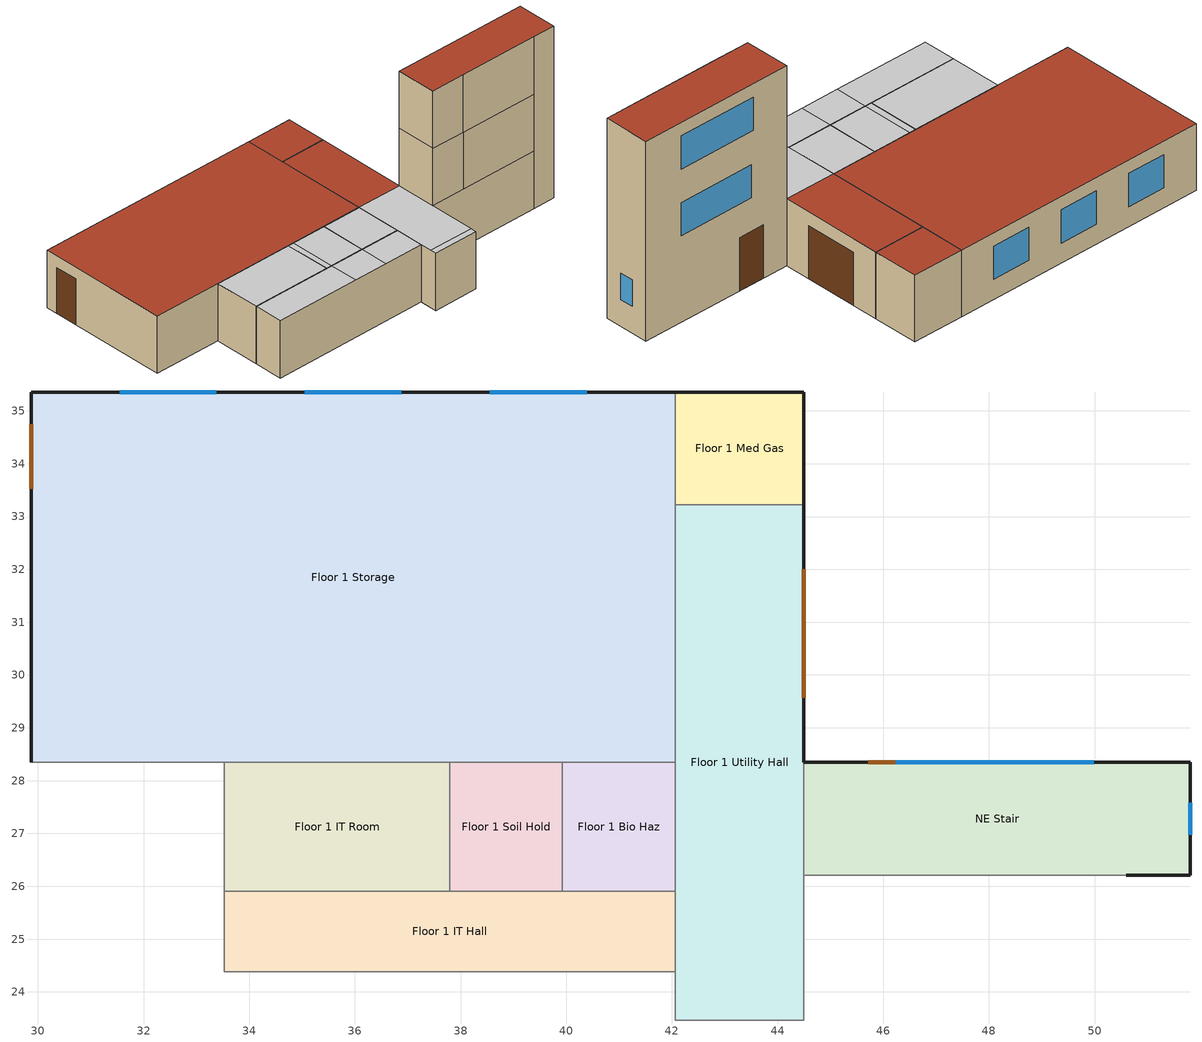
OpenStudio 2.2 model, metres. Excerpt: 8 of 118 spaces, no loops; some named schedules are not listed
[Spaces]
Floor 1 IT Hall
 floor ground: 42.06,25.91 42.06,24.38 33.53,24.38 33.53,25.91 z0
 wall to Floor 1 Utility Hall: 42.06,24.38 42.06,25.91 z0:3.05
 wall to Floor 1 IT Room: 37.8,25.91 33.53,25.91 z0:3.05
 wall to Floor 1 Operating Room 3: 33.53,24.38 42.06,24.38 z0:3.05
 wall to Floor 1 Soil Hold: 39.93,25.91 37.8,25.91 z0:3.05
 wall to Floor 1 Lounge: 33.53,25.91 33.53,24.38 z0:3.05
 wall to Floor 1 Bio Haz: 42.06,25.91 39.93,25.91 z0:3.05
 ceiling to Floor 2 Exam Hall 4: 39.93,24.38 39.93,25.91 38.1,25.91 38.1,24.38 z3.05
 ceiling to Floor 2 Exam 6: 42.06,24.38 42.06,25.91 39.93,25.91 39.93,24.38 z3.05
 ceiling to Floor 2 Exam 7: 38.1,24.38 38.1,25.91 33.53,25.91 33.53,24.38 z3.05
NE Stair
 floor ground: 51.82,28.35 51.82,26.21 44.5,26.21 44.5,28.35 z0
 wall outside: 50.6,26.21 51.82,26.21 51.82,28.35 44.5,28.35 z0:9.14
 wall to Floor 1 Utility Room: 44.5,26.21 50.6,26.21 z0:3.05
 wall to Floor 2 Exam 6: 44.5,28.35 44.5,26.21 z3.05:6.1
 wall to Floor 3 Mechanical: 46.33,26.21 50.6,26.21 z6.1:9.14
 wall to Floor 3 Mechanical Hall: 44.5,26.21 46.33,26.21 z6.1:9.14
 wall to Floor 3 Lounge: 44.5,28.35 44.5,26.21 z6.1:9.14
 wall to Floor 2 Office Hall: 44.5,26.21 46.33,26.21 z3.05:6.1
 wall to Floor 2 Exam 5: 46.33,26.21 50.6,26.21 z3.05:6.1
 wall to Floor 1 Utility Hall: 44.5,28.35 44.5,26.21 z0:3.05
 window: 49.99,28.35 46.33,28.35 z3.96:5.49; 49.99,28.35 46.24,28.35 z7.01:8.53; 51.82,26.97 51.82,27.58 z1.22:2.44
 door: 46.94,28.35 45.72,28.35 z0:2.44
 roof outside: 51.82,26.21 51.82,28.35 44.5,28.35 44.5,26.21 z9.14
Floor 1 Storage
 floor ground: 42.06,35.36 42.06,28.35 29.87,28.35 29.87,35.36 z0
 wall outside: 42.06,35.36 29.87,35.36 29.87,28.35 z0:3.05
 wall to Floor 1 Soil Hold: 37.8,28.35 39.93,28.35 z0:3.05
 wall to Floor 1 Lounge: 29.87,28.35 33.53,28.35 z0:3.05
 wall to Floor 1 Med Gas: 42.06,33.22 42.06,35.36 z0:3.05
 wall to Floor 1 Bio Haz: 39.93,28.35 42.06,28.35 z0:3.05
 wall to Floor 1 IT Room: 33.53,28.35 37.8,28.35 z0:3.05
 wall to Floor 1 Utility Hall: 42.06,28.35 42.06,33.22 z0:3.05
 window: 40.39,35.36 38.56,35.36 / 33.38,35.36 31.55,35.36 / 36.88,35.36 35.05,35.36 z0.91:2.44
 door: 29.87,34.75 29.87,33.53 z0:2.44
 roof outside: 42.06,28.35 42.06,35.36 29.87,35.36 29.87,28.35 z3.05
Floor 1 Soil Hold
 floor ground: 39.93,28.35 39.93,25.91 37.8,25.91 37.8,28.35 z0
 wall to Floor 1 IT Room: 37.8,28.35 37.8,25.91 z0:3.05
 wall to Floor 1 Bio Haz: 39.93,25.91 39.93,28.35 z0:3.05
 ceiling to Floor 2 Exam Hall 4: 39.93,25.91 39.93,28.35 38.1,28.35 38.1,25.91 z3.05
 ceiling to Floor 2 Exam 7: 38.1,25.91 38.1,28.35 37.8,28.35 37.8,25.91 z3.05
Floor 1 Bio Haz
 floor ground: 42.06,28.35 42.06,25.91 39.93,25.91 39.93,28.35 z0
 wall to Floor 1 Utility Hall: 42.06,25.91 42.06,28.35 z0:3.05
 ceiling to Floor 2 Exam 6: 42.06,25.91 42.06,28.35 39.93,28.35 39.93,25.91 z3.05
Floor 1 Med Gas
 floor ground: 44.5,35.36 44.5,33.22 42.06,33.22 42.06,35.36 z0
 wall outside: 44.5,33.22 44.5,35.36 42.06,35.36 z0:3.05
 wall to Floor 1 Utility Hall: 42.06,33.22 44.5,33.22 z0:3.05
 roof outside: 44.5,33.22 44.5,35.36 42.06,35.36 42.06,33.22 z3.05
Floor 1 Utility Hall
 floor ground: 44.5,33.22 44.5,23.47 42.06,23.47 42.06,33.22 z0
 wall outside: 44.5,28.35 44.5,33.22 z0:3.05
 wall to Floor 1 Operating Room 3: 42.06,24.38 42.06,23.47 z0:3.05
 wall to Floor 1 Sterile Hall: 42.06,23.47 44.5,23.47 z0:3.05
 wall to Floor 1 Utility Room: 44.5,23.47 44.5,26.21 z0:3.05
 door: 44.5,29.57 44.5,32 z0:2.44
 ceiling to Floor 2 Storage 2: 44.5,23.47 44.5,23.77 42.06,23.77 42.06,23.47 z3.05
 ceiling to Floor 2 Exam 6: 44.5,23.77 44.5,28.35 42.06,28.35 42.06,23.77 z3.05
 roof outside: 44.5,28.35 44.5,33.22 42.06,33.22 42.06,28.35 z3.05
Floor 1 IT Room
 floor ground: 37.8,28.35 37.8,25.91 33.53,25.91 33.53,28.35 z0
 wall to Floor 1 Lounge: 33.53,28.35 33.53,25.91 z0:3.05
 ceiling to Floor 2 Exam 7: 37.8,25.91 37.8,28.35 33.53,28.35 33.53,25.91 z3.05
[Site]
Miami Intl Ap_FL_USA: Latitude {deg}=25.82; Longitude {deg}=-80.3; Time Zone {hr}=-5; Elevation {m}=11; Terrain=City
[Building]
-Outpatient-ASHRAE 169-2006-1A created: 2017-11-09 21:39:34 +0000: North Axis {deg}=0; Default Construction Set=90.1-2013 - Outpatient - ASHRAE 169-2006-1A; Standards Number of Stories=3; Standards Number of Above Ground Stories=0; Standards Building Type=Outpatient
[Site:WaterMainsTemperature]
Calculation Method=Correlation; Annual Average Outdoor Air Temperature {C}=24.4917; Maximum Difference In Monthly Average Outdoor Air Temperatures {deltaC}=8.7
[SizingPeriod:DesignDay] Barometric Pressure {Pa}=101193; Sky Clearness=0; Rain Indicator=0; Snow Indicator=0; Day of Month=21; Daylight Saving Time Indicator=0; Humidity Indicating Type=Wetbulb; Dry-Bulb Temperature Range Modifier Type=DefaultMultipliers
Name | Maximum Dry-Bulb Temperature {C} | Daily Dry-Bulb Temperature Range {deltaC} | Humidity Indicating Conditions at Maximum Dry-Bulb | Wind Speed {m/s} | Wind Direction {deg} | Month | Day Type | Solar Model Indicator | ASHRAE Taub | ASHRAE Taud
Miami Intl Ap Ann Clg .4% Condns DB=>MWB | 33.2 | 6.7 | 25.3 | 4.5 | 140 | 7 | SummerDesignDay | ASHRAETau | 0.528 | 1.905
Miami Intl Ap Ann Htg 99.6% Condns DB | 8.7 | 0 | 8.7 | 3.8 | 340 | 1 | WinterDesignDay | ASHRAEClearSky
[Site:GroundTemperature:BuildingSurface]
20.96, 20.96, 20.99, 21.06, 21.1, 21.99, 22.14, 22.18, 22.17, 21.28, 21.11, 21.01
[ClimateZones]
Climate Zone Value 1=1A
[Material:NoMass] Thermal Absorptance=0.9; Solar Absorptance=0.7
Name | Roughness | Thermal Resistance {m2-K/W} | Visible Absorptance
CP02 CARPET PAD | VeryRough | 0.21648 | 0.8
Typical Insulation R-0.54 | Smooth | 0.0945033 | 0.7
Typical Carpet Pad | Smooth | 0.21648 | 0.8
Typical Insulation R-5.89 | Smooth | 1.03652 | 0.7
Typical Insulation R-19.72 | Smooth | 3.4722 | 0.7
Typical Insulation R-0.58 | Smooth | 0.101875 | 0.7
Typical Insulation | Smooth | 0.0282222 | 0.7
[Material]
Name | Roughness | Thickness {m} | Conductivity {W/m-K} | Density {kg/m3} | Specific Heat {J/kg-K} | Thermal Absorptance | Solar Absorptance | Visible Absorptance
100mm Normalweight concrete floor | MediumSmooth | 0.1016 | 2.31 | 2322 | 832
G01 13mm gypsum board | Smooth | 0.0127 | 0.16 | 800 | 1090 | 0.9 | 0.7 | 0.5
4 in. Normalweight Concrete Floor | MediumRough | 0.1016 | 2.31 | 2322 | 832 | 0.9 | 0.7 | 0.7
25mm Stucco | Smooth | 0.0254 | 0.72 | 1856 | 840 | 0.9 | 0.7 | 0.7
5/8 in. Gypsum Board | MediumSmooth | 0.0159 | 0.16 | 800 | 1090 | 0.9 | 0.7 | 0.7
Roof Membrane - Highly Reflective | VeryRough | 0.0095 | 0.16 | 1121.29 | 1460 | 0.75 | 0.45 | 0.7
Metal Roof Surface; F08 Metal surface | Smooth | 0.0008 | 45.28 | 7824 | 500 | 0.9 | 0.7 | 0.7
8 in. Normalweight Concrete Floor | MediumRough | 0.2032 | 2.31 | 2322 | 832 | 0.9 | 0.7 | 0.7
8 in. Concrete Block Basement Wall | MediumRough | 0.2032 | 1.326 | 1842 | 912 | 0.9 | 0.7 | 0.7
G05 25mm wood | MediumSmooth | 0.0254 | 0.15 | 608 | 1630 | 0.9 | 0.5 | 0.5
Std Wood 6inch | MediumSmooth | 0.15 | 0.12 | 540 | 1210 | 0.9 | 0.7 | 0.7
[Construction]
Typical Insulated Exterior Mass Floor R-3.11: Typical Insulation R-0.54, 4 in. Normalweight Concrete Floor, Typical Carpet Pad
Typical Insulated Steel Framed Exterior Wall R-8.06: 25mm Stucco, 5/8 in. Gypsum Board, Typical Insulation R-5.89, 5/8 in. Gypsum Board
Typical IEAD Roof - Highly Reflective R-20.83: Roof Membrane - Highly Reflective, Typical Insulation R-19.72, Metal Roof Surface
Typical Interior Floor: 100mm Normalweight concrete floor, CP02 CARPET PAD
Typical Interior Wall: G01 13mm gypsum board, G01 13mm gypsum board
Typical Interior Ceiling: CP02 CARPET PAD, 100mm Normalweight concrete floor
Typical Insulated Carpeted 8in Slab Floor: 8 in. Normalweight Concrete Floor, Typical Carpet Pad
Typical Insulated Basement Mass Wall: 8 in. Concrete Block Basement Wall
U 0.60 SHGC 0.25 Dbl 2.5mm air: Glass_2175_LayerAvg, Gap_1_W_0_0025, Glass_2022F_LayerAvg
Typical Insulated Metal Door R-1.43: F08 Metal surface, Typical Insulation R-0.58
Typical Overhead Door: Typical Insulation
U 0.75 SHGC 0.35 Simple Glazing Skylight: U 0.75 SHGC 0.35 Simple Glazing
Typical Interior Window: Clear 3mm
Typical Interior Door; Typical Interior Partition: G05 25mm wood
InteriorFurnishings: Std Wood 6inch
[DefaultConstructionSet]
90.1-2013 - Outpatient - ASHRAE 169-2006-1A: Default Exterior Surface Constructions=Default Surface Constructions 1; Default Interior Surface Constructions=Default Surface Constructions 2; Default Ground Contact Surface Constructions=Default Surface Constructions 3; Default Exterior SubSurface Constructions=Default Sub Surface Constructions 1; Default Interior SubSurface Constructions=Default Sub Surface Constructions 2; Interior Partition Construction=Typical Interior Partition
[DefaultSurfaceConstructions]
Name | Floor Construction | Wall Construction | Roof Ceiling Construction
Default Surface Constructions 1 | Typical Insulated Exterior Mass Floor R-3.11 | Typical Insulated Steel Framed Exterior Wall R-8.06 | Typical IEAD Roof - Highly Reflective R-20.83
Default Surface Constructions 2 | Typical Interior Floor | Typical Interior Wall | Typical Interior Ceiling
Default Surface Constructions 3 | Typical Insulated Carpeted 8in Slab Floor | Typical Insulated Basement Mass Wall
[DefaultSubSurfaceConstructions]
Name | Fixed Window Construction | Operable Window Construction | Door Construction | Overhead Door Construction | Skylight Construction | Tubular Daylight Dome Construction | Tubular Daylight Diffuser Construction
Default Sub Surface Constructions 1 | U 0.60 SHGC 0.25 Dbl 2.5mm air | U 0.60 SHGC 0.25 Dbl 2.5mm air | Typical Insulated Metal Door R-1.43 | Typical Overhead Door | U 0.75 SHGC 0.35 Simple Glazing Skylight | Typical Interior Window | Typical Interior Window
Default Sub Surface Constructions 2 | Typical Interior Window | Typical Interior Window | Typical Interior Door
[WindowMaterial:Glazing] Optical Data Type=SpectralAverage; Infrared Transmittance at Normal Incidence=0; Back Side Infrared Hemispherical Emissivity=0.84; Dirt Correction Factor for Solar and Visible Transmittance=1; Solar Diffusing=No
Name | Thickness {m} | Solar Transmittance at Normal Incidence | Front Side Solar Reflectance at Normal Incidence | Back Side Solar Reflectance at Normal Incidence | Visible Transmittance at Normal Incidence | Front Side Visible Reflectance at Normal Incidence | Back Side Visible Reflectance at Normal Incidence | Front Side Infrared Hemispherical Emissivity | Conductivity {W/m-K}
Glass_2175_LayerAvg | 0.0086 | 0.167758 | 0.217606 | 0.437978 | 0.416044 | 0.078729 | 0.10654 | 0.84 | 1
Glass_2022F_LayerAvg | 0.0039 | 0.355897 | 0.394095 | 0.265645 | 0.677694 | 0.042734 | 0.05547 | 0.046 | 1
Clear 3mm | 0.003 | 0.837 | 0.075 | 0.075 | 0.898 | 0.081 | 0.081 | 0.84 | 0.9
[WindowMaterial:Gas]
Gap_1_W_0_0025: Gas Type=Air; Thickness {m}=0.0025
[WindowMaterial:SimpleGlazingSystem]
U 0.75 SHGC 0.35 Simple Glazing: U-Factor {W/m2-K}=4.2587; Solar Heat Gain Coefficient=0.35; Visible Transmittance=0.23
[Space] Building Story=Building Story 1; Part of Total Floor Area=Yes
Name | Space Type | Thermal Zone
Floor 1 IT Hall | Outpatient Hall | Floor 1 IT Hall ZN
NE Stair | Outpatient Stair | NE Stair ZN
Floor 1 Storage | Outpatient Janitor | Floor 1 Storage ZN
Floor 1 Soil Hold | Outpatient Soil Work | Floor 1 Soil Hold ZN
Floor 1 Bio Haz | Outpatient BioHazard | Floor 1 Bio Haz ZN
Floor 1 Utility Hall | Outpatient Hall_infil | Floor 1 Utility Hall ZN
Floor 1 IT Room | Outpatient IT_Room | Floor 1 IT Room ZN
Floor 1 Med Gas | Outpatient MedGas | Floor 1 Med Gas ZN
[BuildingStory]
Building Story 1: Nominal Z Coordinate {m}=0
[SpaceType] Standards Building Type=Outpatient
Name | Default Schedule Set | Design Specification Outdoor Air Object | Standards Space Type
Outpatient BioHazard | Outpatient BioHazard Schedule Set | Outpatient BioHazard Ventilation | BioHazard
Outpatient Hall | Outpatient Hall Schedule Set | Outpatient Hall Ventilation | Hall
Outpatient Hall_infil | Outpatient Hall_infil Schedule Set | Outpatient Hall_infil Ventilation | Hall_infil
Outpatient IT_Room | Outpatient IT_Room Schedule Set | Outpatient IT_Room Ventilation | IT_Room
Outpatient Janitor | Outpatient Janitor Schedule Set | Outpatient Janitor Ventilation | Janitor
Outpatient MedGas | Outpatient MedGas Schedule Set | Outpatient MedGas Ventilation | MedGas
Outpatient Soil Work | Outpatient Soil Work Schedule Set | Outpatient Soil Work Ventilation | Soil Work
Outpatient Stair | Outpatient Stair Schedule Set | Outpatient Stair Ventilation | Stair
[People:Definition] Number of People Calculation Method=People/Area; Fraction Radiant=0.3
Name | People per Space Floor Area {person/m2}
Outpatient IT_Room People Definition | 0.0538196
Outpatient Soil Work People Definition | 0.215493
[People] Work Efficiency Schedule=Work Efficiency Schedule; Clothing Insulation Schedule=Clothing Schedule; Air Velocity Schedule=Air Velocity Schedule
Name | People Definition | Space or SpaceType
Outpatient IT_Room People | Outpatient IT_Room People Definition | Outpatient IT_Room
Outpatient Soil Work People | Outpatient Soil Work People Definition | Outpatient Soil Work
[Lights:Definition] Design Level Calculation Method=Watts/Area; Fraction Radiant=0.7; Fraction Visible=0.2
Name | Watts per Space Floor Area {W/m2}
Outpatient BioHazard Lights Definition; Outpatient Janitor Lights Definition; Outpatient MedGas Lights Definition | 6.78126
Outpatient Hall Lights Definition; Outpatient Hall_infil Lights Definition; Outpatient Stair Lights Definition | 8.52502
Outpatient IT_Room Lights Definition | 11.9479
Outpatient Soil Work Lights Definition | 17.8681
[Lights]
Name | Lights Definition | Space or SpaceType
Outpatient BioHazard Lights | Outpatient BioHazard Lights Definition | Outpatient BioHazard
Outpatient Hall Lights | Outpatient Hall Lights Definition | Outpatient Hall
Outpatient Hall_infil Lights | Outpatient Hall_infil Lights Definition | Outpatient Hall_infil
Outpatient IT_Room Lights | Outpatient IT_Room Lights Definition | Outpatient IT_Room
Outpatient Janitor Lights | Outpatient Janitor Lights Definition | Outpatient Janitor
Outpatient MedGas Lights | Outpatient MedGas Lights Definition | Outpatient MedGas
Outpatient Soil Work Lights | Outpatient Soil Work Lights Definition | Outpatient Soil Work
Outpatient Stair Lights | Outpatient Stair Lights Definition | Outpatient Stair
[ElectricEquipment:Definition] Design Level Calculation Method=Watts/Area; Fraction Radiant=0.5
Name | Watts per Space Floor Area {W/m2}
Outpatient BioHazard Elec Equip Definition; Outpatient Janitor Elec Equip Definition; Outpatient MedGas Elec Equip Definition | 1.07639
Outpatient Hall Elec Equip Definition; Outpatient Hall_infil Elec Equip Definition; Outpatient Stair Elec Equip Definition | 4.30556
Outpatient IT_Room Elec Equip Definition | 11.8403
Outpatient Soil Work Elec Equip Definition | 21.5278
[ElectricEquipment]
Name | Electric Equipment Definition | Space or SpaceType
Outpatient BioHazard Elec Equip | Outpatient BioHazard Elec Equip Definition | Outpatient BioHazard
Outpatient Hall Elec Equip | Outpatient Hall Elec Equip Definition | Outpatient Hall
Outpatient Hall_infil Elec Equip | Outpatient Hall_infil Elec Equip Definition | Outpatient Hall_infil
Outpatient IT_Room Elec Equip | Outpatient IT_Room Elec Equip Definition | Outpatient IT_Room
Outpatient Janitor Elec Equip | Outpatient Janitor Elec Equip Definition | Outpatient Janitor
Outpatient MedGas Elec Equip | Outpatient MedGas Elec Equip Definition | Outpatient MedGas
Outpatient Soil Work Elec Equip | Outpatient Soil Work Elec Equip Definition | Outpatient Soil Work
Outpatient Stair Elec Equip | Outpatient Stair Elec Equip Definition | Outpatient Stair
[DesignSpecification:OutdoorAir] Outdoor Air Method=Sum
Name | Outdoor Air Flow per Floor Area {m3/s-m2} | Outdoor Air Flow per Person {m3/s-person} | Outdoor Air Flow Rate {m3/s} | Outdoor Air Flow Air Changes per Hour {1/hr}
Outpatient BioHazard Ventilation; Outpatient MedGas Ventilation | 0.0006096
Outpatient Hall Ventilation; Outpatient Hall_infil Ventilation; Outpatient Stair Ventilation | 0.0003048 | 0 | 0 | 0
Outpatient IT_Room Ventilation | 0.0003048 | 0.00235974
Outpatient Janitor Ventilation | 0.0006096 | 0 | 0 | 0
Outpatient Soil Work Ventilation | 0.001524
[DefaultScheduleSet] Number of People Schedule=OutPatientHealthCare BLDG_OCC_SCH; People Activity Level Schedule=OutPatientHealthCare ACTIVITY_SCH; Electric Equipment Schedule=OutPatientHealthCare BLDG_EQUIP_SCH_BASE; Infiltration Schedule=OutPatientHealthCare INFIL_SCH
Name | Lighting Schedule
Outpatient BioHazard Schedule Set; Outpatient IT_Room Schedule Set; Outpatient MedGas Schedule Set | OutPatientHealthCare BLDG_LIGHT_SCH
Outpatient Hall Schedule Set; Outpatient Hall_infil Schedule Set; Outpatient Stair Schedule Set | OutPatientHealthCare BLDG_LIGHT_CORRIDOR_SCH
Outpatient Janitor Schedule Set | OutPatientHealthCare BLDG_LIGHT_STORAGE_SCH_20102013
Outpatient Soil Work Schedule Set | OutPatientHealthCare BLDG_LIGHT_EXAM_SCH
[ThermostatSetpoint:DualSetpoint] Heating Setpoint Temperature Schedule=OutPatientHealthCare HTGSETP_SCH_YES_OPTIMUM
Name | Cooling Setpoint Temperature Schedule
Outpatient BioHazard Thermostat 1; Outpatient Hall Thermostat 1; Outpatient IT_Room Thermostat 1; Outpatient MedGas Thermostat 1; Outpatient Soil Work Thermostat 2; Outpatient Hall_infil Thermostat 2; Outpatient Stair Thermostat 1 | OutPatientHealthCare CLGSETP_SCH_YES_OPTIMUM
Outpatient Janitor Thermostat 3 | OutPatientHealthCare CLGSETP_SCH_NO_SETBACK
[SpaceInfiltration:DesignFlowRate] Schedule=OutPatientHealthCare INFIL_SCH; Design Flow Rate Calculation Method=Flow/ExteriorArea; Constant Term Coefficient=0; Temperature Term Coefficient=0; Velocity Term Coefficient=0.224; Velocity Squared Term Coefficient=0
Name | Space or SpaceType | Flow per Exterior Surface Area {m3/s-m2}
Floor 1 Med Gas Infiltration | Floor 1 Med Gas | 0.000414738
Floor 1 Storage Infiltration | Floor 1 Storage | 0.000231504
Floor 1 Utility Hall Infiltration | Floor 1 Utility Hall | 0.00031643
NE Stair Infiltration | NE Stair | 0.000491012
[InternalMass:Definition]
Internal Mass Definition 1: Construction=InteriorFurnishings; Design Level Calculation Method=SurfaceArea/Area; Surface Area per Space Floor Area=2
[InternalMass] Internal Mass Definition=Internal Mass Definition 1
Name | Space or SpaceType
Floor 1 Bio Haz Mass | Floor 1 Bio Haz
Floor 1 IT Hall Mass | Floor 1 IT Hall
Floor 1 IT Room Mass | Floor 1 IT Room
Floor 1 Med Gas Mass | Floor 1 Med Gas
Floor 1 Soil Hold Mass; Floor 1 Soil Hold Mass 1 | Floor 1 Soil Hold
Floor 1 Storage Mass | Floor 1 Storage
Floor 1 Utility Hall Mass | Floor 1 Utility Hall
NE Stair Mass | NE Stair
[ThermalZone] Use Ideal Air Loads=No
Floor 1 Bio Haz ZN: Thermostat=Outpatient BioHazard Thermostat 1
Floor 1 IT Hall ZN: Thermostat=Outpatient Hall Thermostat 1
Floor 1 IT Room ZN: Thermostat=Outpatient IT_Room Thermostat 1
Floor 1 Med Gas ZN: Thermostat=Outpatient MedGas Thermostat 1
Floor 1 Soil Hold ZN: Thermostat=Outpatient Soil Work Thermostat 2
Floor 1 Storage ZN: Thermostat=Outpatient Janitor Thermostat 3; Primary Daylighting Control=Floor 1 Storage Daylt Sensor 1; Fraction of Zone Controlled by Primary Daylighting Control=0.321739; Secondary Daylighting Control=Floor 1 Storage Daylt Sensor 2; Fraction of Zone Controlled by Secondary Daylighting Control=0.321739
Floor 1 Utility Hall ZN: Thermostat=Outpatient Hall_infil Thermostat 2
NE Stair ZN: Thermostat=Outpatient Stair Thermostat 1
[Exterior:Lights:Definition]
Name | Design Level {W}
Occ Sensing Exterior Lights Def | 8235.95
NonDimming Exterior Lights Def | 139.05
[Exterior:Lights] Control Option=AstronomicalClock
Name | Exterior Lights Definition | Schedule
Occ Sensing Exterior Lights Def | Occ Sensing Exterior Lights Def | OutPatientHealthCare Exterior_lighting_schedule_b
NonDimming Exterior Lights Def | NonDimming Exterior Lights Def | OutPatientHealthCare Exterior_lighting_schedule_a
[Daylighting:Control] Space=Floor 1 Storage; Position X-Coordinate {m}=-8.9916; Position Z-Coordinate {m}=0.762; Illuminance Setpoint {lux}=375; Lighting Control Type=Stepped; Minimum Input Power Fraction for Continuous Dimming Control=0.3; Minimum Light Output Fraction for Continuous Dimming Control=0.2; Number of Stepped Control Steps=3; Probability Lighting will be Reset When Needed in Manual Stepped Control=1; Maximum Allowable Discomfort Glare Index=22
Name | Position Y-Coordinate {m}
Floor 1 Storage Daylt Sensor 1 | -1.60934
Floor 1 Storage Daylt Sensor 2 | -3.24307
[Schedule:Ruleset]
Name | Default Day Schedule | Summer Design Day Schedule | Winter Design Day Schedule
OutPatientHealthCare BLDG_OCC_SCH | OutPatientHealthCare BLDG_OCC_SCH Default | OutPatientHealthCare BLDG_OCC_SCH Summer Design Day | OutPatientHealthCare BLDG_OCC_SCH Winter Design Day
OutPatientHealthCare ACTIVITY_SCH | OutPatientHealthCare ACTIVITY_SCH Default | OutPatientHealthCare ACTIVITY_SCH Summer Design Day | OutPatientHealthCare ACTIVITY_SCH Winter Design Day
OutPatientHealthCare BLDG_EQUIP_SCH_BASE | OutPatientHealthCare BLDG_EQUIP_SCH_BASE Default | OutPatientHealthCare BLDG_EQUIP_SCH_BASE Summer Design Day | OutPatientHealthCare BLDG_EQUIP_SCH_BASE Winter Design Day
OutPatientHealthCare INFIL_SCH | OutPatientHealthCare INFIL_SCH Default | OutPatientHealthCare INFIL_SCH Summer Design Day | OutPatientHealthCare INFIL_SCH Winter Design Day
OutPatientHealthCare HTGSETP_SCH_YES_OPTIMUM | OutPatientHealthCare HTGSETP_SCH_YES_OPTIMUM Default | OutPatientHealthCare HTGSETP_SCH_YES_OPTIMUM Summer Design Day | OutPatientHealthCare HTGSETP_SCH_YES_OPTIMUM Winter Design Day
OutPatientHealthCare CLGSETP_SCH_YES_OPTIMUM | OutPatientHealthCare CLGSETP_SCH_YES_OPTIMUM Default | OutPatientHealthCare CLGSETP_SCH_YES_OPTIMUM Summer Design Day | OutPatientHealthCare CLGSETP_SCH_YES_OPTIMUM Winter Design Day
OutPatientHealthCare BLDG_LIGHT_STORAGE_SCH_20102013 | OutPatientHealthCare BLDG_LIGHT_STORAGE_SCH_20102013 Default | OutPatientHealthCare BLDG_LIGHT_STORAGE_SCH_20102013 Summer Design Day | OutPatientHealthCare BLDG_LIGHT_STORAGE_SCH_20102013 Winter Design Day
OutPatientHealthCare CLGSETP_SCH_NO_SETBACK | OutPatientHealthCare CLGSETP_SCH_NO_SETBACK Default | OutPatientHealthCare CLGSETP_SCH_NO_SETBACK Summer Design Day | OutPatientHealthCare CLGSETP_SCH_NO_SETBACK Winter Design Day
OutPatientHealthCare Exterior_lighting_schedule_b | OutPatientHealthCare Exterior_lighting_schedule_b Default | OutPatientHealthCare Exterior_lighting_schedule_b Summer Design Day | OutPatientHealthCare Exterior_lighting_schedule_b Winter Design Day
OutPatientHealthCare Exterior_lighting_schedule_a | OutPatientHealthCare Exterior_lighting_schedule_a Default | OutPatientHealthCare Exterior_lighting_schedule_a Summer Design Day | OutPatientHealthCare Exterior_lighting_schedule_a Winter Design Day
